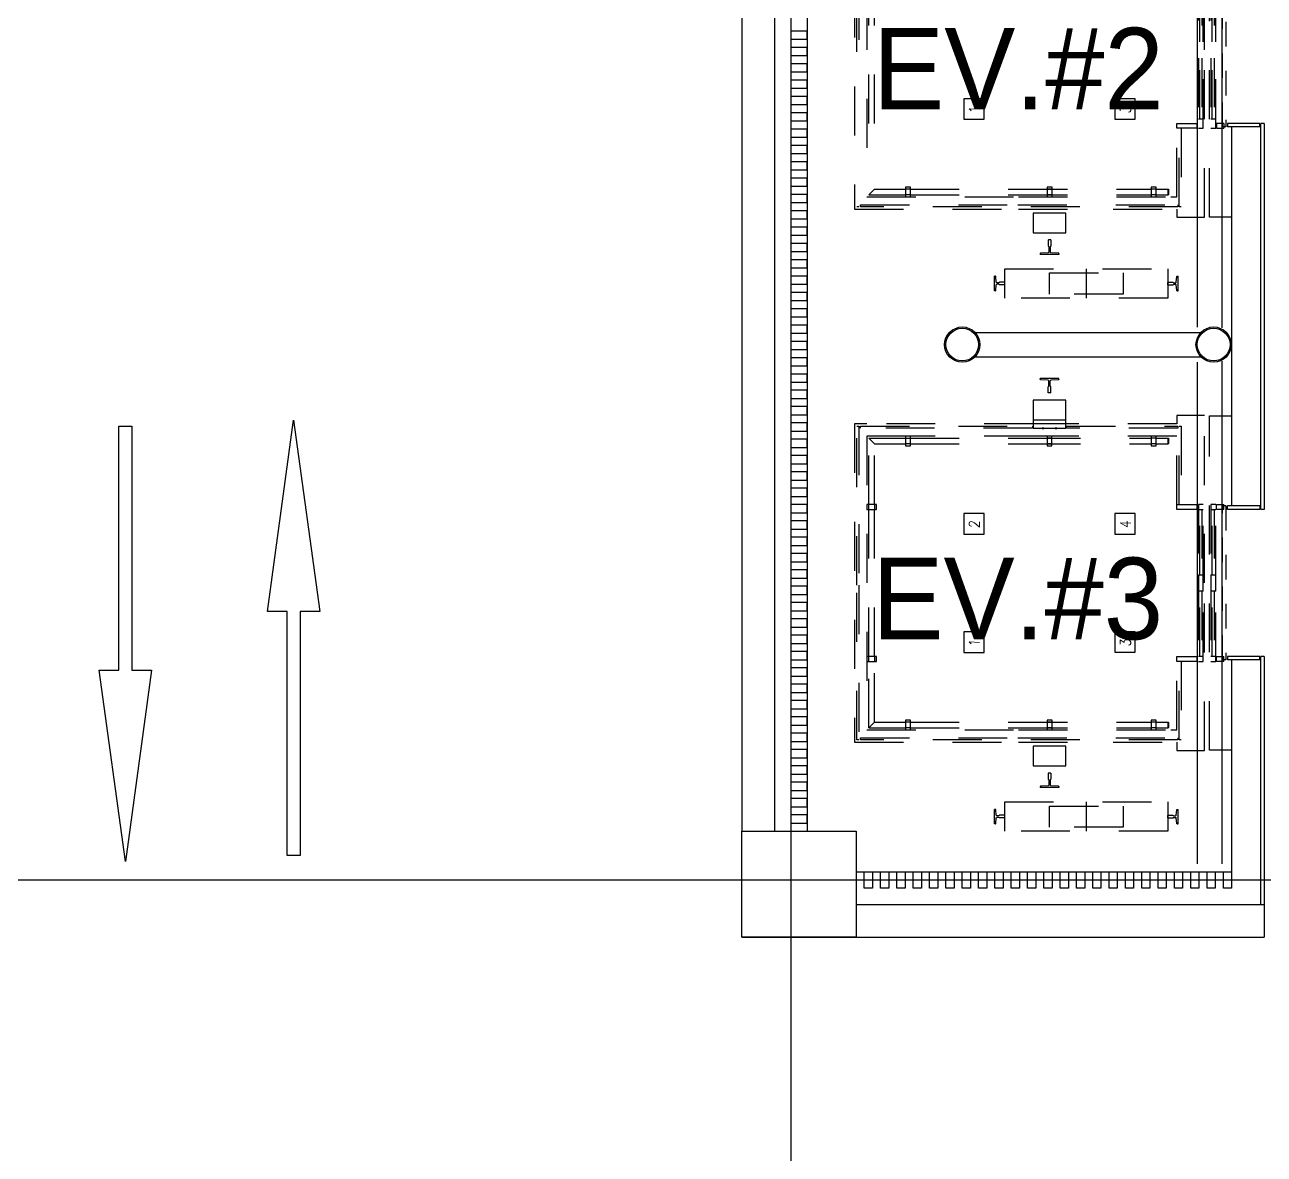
# Model space of a CAD drawing. Header units: metres. Extents: x 630750 to 860239, y 578133 to 726633.
# Drawn here: x 713511 to 721104, y 657632 to 664549 of the extents above; entities that cross this region are included whole.
import ezdxf
from ezdxf.enums import TextEntityAlignment as Align

# ---------------------------------------------------------------- set-up
doc = ezdxf.new("R2010")
doc.units = ezdxf.units.M
doc.header["$LTSCALE"] = 300
doc.linetypes.add('HID2', pattern=[1, 0.5, -0.5])
doc.linetypes.add('HIDDEN', pattern=[2, 1, -1])
for name, color, linetype in [('1', 3, 'Continuous'), ('A-CEN-1', 1, 'Continuous'), ('A-ELE-9', 9, 'Continuous'), ('A-FIN-5', 8, 'Continuous'), ('A-PARK', 4, 'Continuous'), ('A-TXT-S', 3, 'Continuous'), ('A-WALL-CONC', 2, 'Continuous'), ('A-WIN-GLASS', 4, 'Continuous'), ('ELE-STEEL', 5, 'Continuous'), ('ELEV', 252, 'HIDDEN'), ('STEEL', 3, 'Continuous')]:
    doc.layers.add(name, color=color, linetype=linetype)
doc.styles.add('LGIS', font='ROMANS.shx', dxfattribs={"width": 0.85, "oblique": 3, "bigfont": 'GSG1.shx'})
doc.styles.add('돋움', font='')
doc.styles.get('돋움').set_extended_font_data('Dotum')

# ---------------------------------------------------------------- blocks, each defined once
blk = doc.blocks.new('RAIL18')
at = {"color": 3, "linetype": 'Continuous'}
for p, q in [((-89, -57), (-89, 57)), ((-83.4, 57), (-89, 57)), ((-78.2, 8), (-80.9, 54.6)), ((-78.2, 8), (-74.9, 4.7)), ((-41.2, 4.7), (-74.9, 4.7)), ((-38, 8), (-41.2, 4.7)), ((-1, 8), (-38, 8)), ((0, 7), (-1, 8)), ((0, -7), (0, 7)), ((-83.4, -57), (-89, -57)), ((-80.9, -54.6), (-78.2, -8)), ((-78.2, -8), (-74.9, -4.7)), ((-41.2, -4.7), (-74.9, -4.7)), ((-38, -8), (-41.2, -4.7)), ((-1, -8), (-38, -8)), ((0, -7), (-1, -8))]:
    blk.add_line(p, q, dxfattribs=at)
for centre, start, end in [((-83.4, 54.5), 3.40934, 90), ((-83.4, -54.5), 270, 356.59066)]:
    blk.add_arc(centre, 2.5, start, end, dxfattribs=at)
blk = doc.blocks.new('RAIL18K')
at = {"color": 4}
blk.add_blockref('RAIL18', (0, 0), dxfattribs=at)
blk = doc.blocks.new('RAIL13')
at = {"color": 3, "linetype": 'Continuous'}
for p, q in [((-62, -44.5), (-62, 44.5)), ((-56.4, 44.5), (-62, 44.5)), ((-51.2, 8), (-53.9, 42.1)), ((-51.2, 8), (-47.9, 4.7)), ((-35.2, 4.7), (-47.9, 4.7)), ((-32, 8), (-35.2, 4.7)), ((-1, 8), (-32, 8)), ((0, 7), (-1, 8)), ((0, -7), (0, 7)), ((-56.4, -44.5), (-62, -44.5)), ((-53.9, -42.1), (-51.2, -8)), ((-51.2, -8), (-47.9, -4.7)), ((-35.2, -4.7), (-47.9, -4.7)), ((-32, -8), (-35.2, -4.7)), ((-1, -8), (-32, -8)), ((0, -7), (-1, -8))]:
    blk.add_line(p, q, dxfattribs=at)
for centre, start, end in [((-56.4, 42), 3.40934, 90), ((-56.4, -42), 270, 356.59066)]:
    blk.add_arc(centre, 2.5, start, end, dxfattribs=at)
blk = doc.blocks.new('RAIL13K')
at = {"color": 4}
blk.add_blockref('RAIL13', (0, 0), dxfattribs=at)
blk = doc.blocks.new('elev-지하')
at = {"layer": 'ELEV'}
for p, q in [((132777.4, -69214), (132777.4, -68189)), ((132807.4, -70238.7), (132807.4, -68189.3)), ((130632.4, -68239), (130632.4, -70189)), ((130646.5, -69226.5), (130646.5, -68253.1)), ((130658.5, -68253.1), (130658.5, -69226.5)), ((130707.4, -68314), (130707.4, -70114)), ((130720.4, -69664), (130720.4, -68764)), ((130754.4, -69664), (130754.4, -68764)), ((132739.4, -68734), (132739.4, -69164)), ((132748.4, -69164), (132748.4, -68764)), ((132760.4, -68764), (132760.4, -69164)), ((132769.4, -69164), (132769.4, -68734)), ((132815.4, -68734), (132815.4, -69164)), ((132824.4, -69164), (132824.4, -68764)), ((132836.4, -68764), (132836.4, -69164)), ((132845.4, -69164), (132845.4, -68734)), ((132777.4, -70239), (132777.4, -69214)), ((132739.4, -69264), (132739.4, -69694)), ((132748.4, -69639), (132748.4, -69264)), ((132760.4, -69264), (132760.4, -69639)), ((132769.4, -69694), (132769.4, -69264)), ((132815.4, -69264), (132815.4, -69694)), ((132824.4, -69639), (132824.4, -69264)), ((132836.4, -69264), (132836.4, -69639)), ((132845.4, -69694), (132845.4, -69264)), ((131427.3, -69514), (131302.3, -69514)), ((131302.3, -69514), (131302.3, -69639)), ((131427.3, -69639), (131427.3, -69514)), ((132352.6, -69513.7), (132227.6, -69513.7)), ((132227.6, -69513.7), (132227.6, -69638.7)), ((132352.6, -69638.7), (132352.6, -69513.7)), ((131302.3, -69639), (131427.3, -69639)), ((132227.6, -69638.7), (132352.6, -69638.7)), ((132607.4, -69664), (132729.4, -69664)), ((132607.4, -69694), (132607.4, -69664)), ((132607.4, -70114), (132607.4, -69694)), ((132729.4, -69694), (132607.4, -69694)), ((132729.4, -69694), (132607.4, -69694)), ((132729.4, -69694), (132607.4, -69694)), ((132634.4, -69694), (132622.4, -69694)), ((132622.4, -70174.9), (132622.4, -69694)), ((132634.4, -69694), (132634.4, -70174.9)), ((132729.4, -69664), (132729.4, -69694)), ((132769.4, -69639), (132739.4, -69639)), ((132739.4, -69694), (132769.4, -69694)), ((132845.4, -69639), (132815.4, -69639)), ((132815.4, -69694), (132845.4, -69694)), ((132850.4, -69664), (132850.4, -69694)), ((132894.4, -69664), (132850.4, -69664)), ((132850.4, -69694), (132894.4, -69694)), ((132894.4, -69664), (132894.4, -69694)), ((132894.4, -69664), (132894.4, -69694)), ((132894.4, -69664), (132894.4, -69694)), ((130720.4, -70101), (130754.4, -70067)), ((130754.4, -70067), (130944.4, -70067)), ((130944.4, -70054), (130944.4, -70067)), ((130974.4, -70054), (130944.4, -70054)), ((130974.4, -70054), (130944.4, -70054)), ((130974.4, -70067), (130944.4, -70067)), ((130944.4, -70067), (130944.4, -70067)), ((130944.4, -70067), (130944.4, -70101)), ((130974.4, -70067), (130974.4, -70054)), ((130974.4, -70101), (130974.4, -70067)), ((130974.4, -70067), (130974.4, -70067)), ((130974.4, -70067), (131637.4, -70067)), ((131637.4, -70067), (132450.4, -70067)), ((131812.4, -70054), (131812.4, -70067)), ((131842.4, -70054), (131812.4, -70054)), ((131842.4, -70054), (131812.4, -70054)), ((131842.4, -70067), (131812.4, -70067)), ((131812.4, -70067), (131812.4, -70067)), ((131812.4, -70067), (131812.4, -70101)), ((131842.4, -70067), (131842.4, -70054)), ((131842.4, -70101), (131842.4, -70067)), ((131842.4, -70067), (131842.4, -70067)), ((132450.4, -70054), (132450.4, -70067)), ((132480.4, -70054), (132450.4, -70054)), ((132480.4, -70054), (132450.4, -70054)), ((132480.4, -70067), (132450.4, -70067)), ((132450.4, -70067), (132450.4, -70067)), ((132450.4, -70067), (132450.4, -70101)), ((132480.4, -70067), (132480.4, -70054)), ((132480.4, -70101), (132480.4, -70067)), ((132480.4, -70067), (132480.4, -70067)), ((132480.4, -70067), (132554.4, -70067)), ((132554.4, -70101), (132554.4, -70067)), ((132554.4, -70067), (132557.4, -70070)), ((132557.4, -70098), (132557.4, -70070)), ((130632.4, -70114), (130632.4, -70189)), ((130668.5, -70162.9), (131633.4, -70162.9)), ((130668.5, -70174.9), (130668.5, -70162.9)), ((130707.4, -70114), (131637.4, -70114)), ((130720.4, -70101), (130944.4, -70101)), ((130974.4, -70101), (130944.4, -70101)), ((130944.4, -70101), (130944.4, -70114)), ((130944.4, -70114), (130974.4, -70114)), ((130974.4, -70114), (130974.4, -70101)), ((130974.4, -70101), (131637.4, -70101)), ((131633.4, -70162.9), (132612.4, -70162.9)), ((131637.4, -70101), (132450.4, -70101)), ((131637.4, -70114), (132607.4, -70114)), ((131812.4, -70101), (131812.4, -70101)), ((131842.4, -70101), (131812.4, -70101)), ((131812.4, -70101), (131812.4, -70114)), ((131812.4, -70114), (131842.4, -70114)), ((131842.4, -70114), (131842.4, -70101)), ((131842.4, -70101), (131842.4, -70101)), ((132450.4, -70101), (132450.4, -70101)), ((132480.4, -70101), (132450.4, -70101)), ((132450.4, -70101), (132450.4, -70114)), ((132450.4, -70114), (132480.4, -70114)), ((132480.4, -70114), (132480.4, -70101)), ((132480.4, -70101), (132480.4, -70101)), ((132480.4, -70101), (132554.4, -70101)), ((132557.4, -70098), (132554.4, -70101)), ((132569.4, -70114), (132607.4, -70114)), ((132612.4, -70162.9), (132612.4, -70174.9)), ((130632.4, -70189), (130707.4, -70189)), ((130632.4, -70189), (131637.4, -70189)), ((130658.5, -70174.9), (130646.5, -70174.9)), ((132612.4, -70174.9), (130668.5, -70174.9)), ((131637.4, -70189), (132217.4, -70189)), ((131927.4, -70214), (131727.4, -70214)), ((131727.4, -70214), (131727.4, -70334)), ((131927.4, -70334), (131927.4, -70214)), ((132217.4, -70189), (132607.4, -70189)), ((132607.4, -70189), (132607.4, -70239)), ((132607.4, -70239), (132777.4, -70239)), ((132634.4, -70174.9), (132622.4, -70174.9)), ((132942.4, -70238.7), (132807.4, -70238.7)), ((131727.4, -70334), (131927.4, -70334)), ((132052.4, -70555), (132052.4, -70735)), ((131727.4, -71359), (131727.4, -71479)), ((131927.4, -71359), (131727.4, -71359)), ((131927.4, -71479), (131927.4, -71359)), ((132607.4, -71454), (132607.4, -71504)), ((132777.4, -71454), (132607.4, -71454)), ((132777.4, -72479), (132777.4, -71454)), ((132807.4, -71454.3), (132942.4, -71454.3)), ((132807.4, -73503.7), (132807.4, -71454.3)), ((131727.4, -71504), (130632.4, -71504)), ((130707.4, -71504), (130632.4, -71504)), ((130632.4, -71504), (130632.4, -73454)), ((130646.5, -71518.1), (130658.5, -71518.1)), ((130646.5, -72491.5), (130646.5, -71518.1)), ((130658.5, -71518.1), (130658.5, -72491.5)), ((130668.5, -71530.1), (130668.5, -71518.1)), ((130668.5, -71518.1), (131723.4, -71518.1)), ((131723.4, -71530.1), (130668.5, -71530.1)), ((131723.4, -71518.1), (131723.4, -71530.1)), ((131727.4, -71479), (131927.4, -71479)), ((131727.4, -71479), (131727.4, -71504)), ((131727.4, -71504), (131727.4, -71530.1)), ((131927.4, -71504), (131727.4, -71504)), ((131727.4, -71504), (131727.4, -71504)), ((131727.4, -71530.1), (131782.4, -71530.1)), ((131782.4, -71530.1), (131792.4, -71530.1)), ((131792.4, -71530.1), (131782.4, -71530.1)), ((131782.4, -71530.1), (131782.4, -71532.1)), ((131782.4, -71532.1), (131792.4, -71532.1)), ((131792.4, -71530.1), (131862.4, -71530.1)), ((131792.4, -71532.1), (131792.4, -71530.1)), ((131862.4, -71530.1), (131872.4, -71530.1)), ((131872.4, -71530.1), (131862.4, -71530.1)), ((131862.4, -71530.1), (131862.4, -71532.1)), ((131862.4, -71532.1), (131872.4, -71532.1)), ((131872.4, -71532.1), (131872.4, -71530.1)), ((131872.4, -71530.1), (131927.4, -71530.1)), ((131927.4, -71504), (131927.4, -71479)), ((131927.4, -71530.1), (131927.4, -71504)), ((131927.4, -71504), (131927.4, -71504)), ((132607.4, -71504), (131927.4, -71504)), ((131931.4, -71530.1), (131931.4, -71518.1)), ((131931.4, -71518.1), (132612.4, -71518.1)), ((132612.4, -71530.1), (131931.4, -71530.1)), ((132612.4, -71518.1), (132612.4, -71530.1)), ((132622.4, -71518.1), (132634.4, -71518.1)), ((132622.4, -71999), (132622.4, -71518.1)), ((132634.4, -71518.1), (132634.4, -71999)), ((130944.4, -71579), (130707.4, -71579)), ((130707.4, -71579), (130707.4, -73379)), ((130720.4, -71592), (130944.4, -71592)), ((130720.4, -71592), (130754.4, -71626)), ((130720.4, -71999), (130720.4, -71592)), ((130944.4, -71579), (130944.4, -71592)), ((130974.4, -71579), (130944.4, -71579)), ((130974.4, -71579), (130944.4, -71579)), ((130944.4, -71592), (130974.4, -71592)), ((130944.4, -71592), (130944.4, -71626)), ((131727.4, -71579), (130974.4, -71579)), ((130974.4, -71592), (130974.4, -71579)), ((130974.4, -71626), (130974.4, -71592)), ((130974.4, -71592), (131717.4, -71592)), ((131717.4, -71592), (132450.4, -71592)), ((132607.4, -71579), (131727.4, -71579)), ((131811.8, -71579), (131811.8, -71592)), ((131841.8, -71579), (131811.8, -71579)), ((131841.8, -71579), (131811.8, -71579)), ((131841.8, -71592), (131811.8, -71592)), ((131811.8, -71592), (131811.8, -71626)), ((131841.8, -71592), (131841.8, -71579)), ((131841.8, -71626), (131841.8, -71592)), ((132450.4, -71579), (132450.4, -71592)), ((132480.4, -71579), (132450.4, -71579)), ((132480.4, -71579), (132450.4, -71579)), ((132480.4, -71592), (132450.4, -71592)), ((132450.4, -71592), (132450.4, -71626)), ((132480.4, -71592), (132480.4, -71579)), ((132480.4, -71626), (132480.4, -71592)), ((132480.4, -71592), (132554.4, -71592)), ((132554.4, -71626), (132554.4, -71592)), ((132554.4, -71592), (132557.4, -71595)), ((132557.4, -71623), (132557.4, -71595)), ((132607.4, -71579), (132569.4, -71579)), ((132607.4, -71999), (132607.4, -71579)), ((130754.4, -71626), (130944.4, -71626)), ((130754.4, -71999), (130754.4, -71626)), ((130974.4, -71626), (130944.4, -71626)), ((130944.4, -71626), (130944.4, -71639)), ((130944.4, -71639), (130974.4, -71639)), ((130974.4, -71639), (130974.4, -71626)), ((130974.4, -71626), (131717.4, -71626)), ((131717.4, -71626), (132450.4, -71626)), ((131841.8, -71626), (131811.8, -71626)), ((131811.8, -71626), (131811.8, -71639)), ((131811.8, -71639), (131841.8, -71639)), ((131841.8, -71639), (131841.8, -71626)), ((132480.4, -71626), (132450.4, -71626)), ((132450.4, -71626), (132450.4, -71639)), ((132450.4, -71639), (132480.4, -71639)), ((132480.4, -71639), (132480.4, -71626)), ((132480.4, -71626), (132554.4, -71626)), ((132557.4, -71623), (132554.4, -71626)), ((130707.4, -71999), (130707.4, -72029)), ((130720.4, -71999), (130707.4, -71999)), ((130707.4, -72029), (130720.4, -72029)), ((130754.4, -71999), (130720.4, -71999)), ((130720.4, -72029), (130720.4, -71999)), ((130720.4, -71999), (130720.4, -71999)), ((130720.4, -72029), (130720.4, -72029)), ((130720.4, -72029), (130754.4, -72029)), ((130720.4, -72929), (130720.4, -72029)), ((130754.4, -71999), (130754.4, -72029)), ((130767.4, -71999), (130754.4, -71999)), ((130754.4, -72029), (130767.4, -72029)), ((130754.4, -72929), (130754.4, -72029)), ((130767.4, -72029), (130767.4, -71999)), ((130767.4, -72029), (130767.4, -71999)), ((131427.3, -72054.2), (131302.3, -72054.2)), ((131302.3, -72054.2), (131302.3, -72179.2)), ((131427.3, -72179.2), (131427.3, -72054.2)), ((132352.6, -72054.2), (132227.6, -72054.2)), ((132227.6, -72054.2), (132227.6, -72179.2)), ((132352.6, -72179.2), (132352.6, -72054.2)), ((132607.4, -71999), (132622.4, -71999)), ((132607.4, -72029), (132607.4, -71999)), ((132607.4, -71999), (132729.4, -71999)), ((132607.4, -72029), (132607.4, -71999)), ((132729.4, -72029), (132607.4, -72029)), ((132622.4, -71999), (132634.4, -71999)), ((132634.4, -71999), (132729.4, -71999)), ((132729.4, -71999), (132729.4, -72029)), ((132739.4, -71999), (132739.4, -72429)), ((132769.4, -71999), (132739.4, -71999)), ((132739.4, -72029), (132769.4, -72029)), ((132748.4, -72429), (132748.4, -72029)), ((132760.4, -72029), (132760.4, -72429)), ((132769.4, -72429), (132769.4, -71999)), ((132815.4, -71999), (132815.4, -72429)), ((132845.4, -71999), (132815.4, -71999)), ((132815.4, -72029), (132845.4, -72029)), ((132824.4, -72429), (132824.4, -72029)), ((132836.4, -72029), (132836.4, -72429)), ((132845.4, -72429), (132845.4, -71999)), ((132850.4, -72029), (132850.4, -71999)), ((132850.4, -71999), (132894.4, -71999)), ((132894.4, -72029), (132850.4, -72029)), ((132894.4, -72029), (132894.4, -71999)), ((132894.4, -72029), (132894.4, -71999)), ((132894.4, -72029), (132894.4, -71999)), ((131302.3, -72179.2), (131427.3, -72179.2)), ((132227.6, -72179.2), (132352.6, -72179.2)), ((132739.4, -72429), (132739.4, -72479)), ((132739.4, -72429), (132769.4, -72429)), ((132769.4, -72479), (132769.4, -72429)), ((132815.4, -72429), (132815.4, -72479)), ((132815.4, -72429), (132845.4, -72429)), ((132845.4, -72479), (132845.4, -72429)), ((130646.5, -73439.9), (130646.5, -72491.5)), ((130658.5, -72491.5), (130658.5, -73439.9)), ((132739.4, -72479), (132739.4, -72529)), ((132769.4, -72529), (132769.4, -72479)), ((132777.4, -73504), (132777.4, -72479)), ((132815.4, -72479), (132815.4, -72529)), ((132845.4, -72529), (132845.4, -72479)), ((132739.4, -72529), (132739.4, -72959)), ((132769.4, -72529), (132739.4, -72529)), ((132748.4, -72929), (132748.4, -72529)), ((132760.4, -72529), (132760.4, -72929)), ((132769.4, -72959), (132769.4, -72529)), ((132815.4, -72529), (132815.4, -72959)), ((132845.4, -72529), (132815.4, -72529)), ((132824.4, -72929), (132824.4, -72529)), ((132836.4, -72529), (132836.4, -72929)), ((132845.4, -72959), (132845.4, -72529)), ((131427.3, -72779), (131302.3, -72779)), ((131302.3, -72779), (131302.3, -72904)), ((131427.3, -72904), (131427.3, -72779)), ((132352.6, -72778.7), (132227.6, -72778.7)), ((132227.6, -72778.7), (132227.6, -72903.7)), ((132352.6, -72903.7), (132352.6, -72778.7)), ((130707.4, -72929), (130707.4, -72959)), ((130720.4, -72929), (130707.4, -72929)), ((130707.4, -72959), (130720.4, -72959)), ((130754.4, -72929), (130720.4, -72929)), ((130720.4, -72959), (130720.4, -72929)), ((130720.4, -72929), (130720.4, -72929)), ((130720.4, -72959), (130720.4, -72959)), ((130720.4, -73366), (130720.4, -72959)), ((130720.4, -72959), (130754.4, -72959)), ((130754.4, -72929), (130754.4, -72959)), ((130767.4, -72929), (130754.4, -72929)), ((130754.4, -73332), (130754.4, -72959)), ((130754.4, -72959), (130767.4, -72959)), ((130767.4, -72959), (130767.4, -72929)), ((130767.4, -72959), (130767.4, -72929)), ((131302.3, -72904), (131427.3, -72904)), ((132227.6, -72903.7), (132352.6, -72903.7)), ((132607.4, -72929), (132729.4, -72929)), ((132607.4, -72959), (132607.4, -72929)), ((132607.4, -73379), (132607.4, -72959)), ((132729.4, -72959), (132607.4, -72959)), ((132729.4, -72959), (132607.4, -72959)), ((132729.4, -72959), (132607.4, -72959)), ((132634.4, -72959), (132622.4, -72959)), ((132622.4, -73439.9), (132622.4, -72959)), ((132634.4, -72959), (132634.4, -73439.9)), ((132729.4, -72929), (132729.4, -72959)), ((132769.4, -72929), (132739.4, -72929)), ((132739.4, -72959), (132769.4, -72959)), ((132845.4, -72929), (132815.4, -72929)), ((132815.4, -72959), (132845.4, -72959)), ((132850.4, -72943), (132850.4, -72929)), ((132850.4, -72959), (132850.4, -72929)), ((132850.4, -72929), (132894.4, -72929)), ((132894.4, -72959), (132850.4, -72959)), ((132894.4, -72959), (132894.4, -72929)), ((132894.4, -72959), (132894.4, -72929)), ((132894.4, -72959), (132894.4, -72929)), ((130720.4, -73366), (130754.4, -73332)), ((130754.4, -73332), (130944.4, -73332)), ((130944.4, -73319), (130944.4, -73332)), ((130974.4, -73319), (130944.4, -73319)), ((130974.4, -73319), (130944.4, -73319)), ((130974.4, -73332), (130944.4, -73332)), ((130944.4, -73332), (130944.4, -73332)), ((130944.4, -73332), (130944.4, -73366)), ((130974.4, -73332), (130974.4, -73319)), ((130974.4, -73366), (130974.4, -73332)), ((130974.4, -73332), (130974.4, -73332)), ((130974.4, -73332), (131637.4, -73332)), ((131637.4, -73332), (132450.4, -73332)), ((131812.4, -73319), (131812.4, -73332)), ((131842.4, -73319), (131812.4, -73319)), ((131842.4, -73319), (131812.4, -73319)), ((131842.4, -73332), (131812.4, -73332)), ((131812.4, -73332), (131812.4, -73332)), ((131812.4, -73332), (131812.4, -73366)), ((131842.4, -73332), (131842.4, -73319)), ((131842.4, -73366), (131842.4, -73332)), ((131842.4, -73332), (131842.4, -73332)), ((132450.4, -73319), (132450.4, -73332)), ((132480.4, -73319), (132450.4, -73319)), ((132480.4, -73319), (132450.4, -73319)), ((132480.4, -73332), (132450.4, -73332)), ((132450.4, -73332), (132450.4, -73332)), ((132450.4, -73332), (132450.4, -73366)), ((132480.4, -73332), (132480.4, -73319)), ((132480.4, -73366), (132480.4, -73332)), ((132480.4, -73332), (132480.4, -73332)), ((132480.4, -73332), (132554.4, -73332)), ((132554.4, -73366), (132554.4, -73332)), ((132554.4, -73332), (132557.4, -73335)), ((132557.4, -73363), (132557.4, -73335)), ((130632.4, -73379), (130632.4, -73454)), ((130668.5, -73427.9), (131633.4, -73427.9)), ((130668.5, -73439.9), (130668.5, -73427.9)), ((130707.4, -73379), (131637.4, -73379)), ((130720.4, -73366), (130944.4, -73366)), ((130974.4, -73366), (130944.4, -73366)), ((130944.4, -73366), (130944.4, -73379)), ((130944.4, -73379), (130974.4, -73379)), ((130974.4, -73379), (130974.4, -73366)), ((130974.4, -73366), (131637.4, -73366)), ((131633.4, -73427.9), (132612.4, -73427.9)), ((131637.4, -73366), (132450.4, -73366)), ((131637.4, -73379), (132607.4, -73379)), ((131812.4, -73366), (131812.4, -73366)), ((131842.4, -73366), (131812.4, -73366)), ((131812.4, -73366), (131812.4, -73379)), ((131812.4, -73379), (131842.4, -73379)), ((131842.4, -73379), (131842.4, -73366)), ((131842.4, -73366), (131842.4, -73366)), ((132450.4, -73366), (132450.4, -73366)), ((132480.4, -73366), (132450.4, -73366)), ((132450.4, -73366), (132450.4, -73379)), ((132450.4, -73379), (132480.4, -73379)), ((132480.4, -73379), (132480.4, -73366)), ((132480.4, -73366), (132480.4, -73366)), ((132480.4, -73366), (132554.4, -73366)), ((132557.4, -73363), (132554.4, -73366)), ((132569.4, -73379), (132607.4, -73379)), ((132612.4, -73427.9), (132612.4, -73439.9)), ((130632.4, -73454), (130707.4, -73454)), ((130632.4, -73454), (131637.4, -73454)), ((130658.5, -73439.9), (130646.5, -73439.9)), ((132612.4, -73439.9), (130668.5, -73439.9)), ((131637.4, -73454), (132217.4, -73454)), ((131927.4, -73479), (131727.4, -73479)), ((131727.4, -73479), (131727.4, -73599)), ((131927.4, -73599), (131927.4, -73479)), ((132217.4, -73454), (132607.4, -73454)), ((132607.4, -73454), (132607.4, -73504)), ((132607.4, -73504), (132777.4, -73504)), ((132634.4, -73439.9), (132622.4, -73439.9)), ((132942.4, -73503.7), (132807.4, -73503.7)), ((131727.4, -73599), (131927.4, -73599)), ((132052.4, -73820), (132052.4, -74000))]:
    blk.add_line(p, q, dxfattribs=at)
for points in [[(131552.4, -70735), (131552.4, -70555), (132552.4, -70555), (132552.4, -70735)], [(131827.4, -70710), (131827.4, -70580), (132277.4, -70580), (132277.4, -70710)], [(131552.4, -74000), (131552.4, -73820), (132552.4, -73820), (132552.4, -74000)], [(131827.4, -73975), (131827.4, -73845), (132277.4, -73845), (132277.4, -73975)]]:
    blk.add_lwpolyline(points, close=True, dxfattribs=at)
at = {"layer": 'ELEV', "rotation": 90}
for p in [(131827.4, -70378), (131827.4, -73643)]:
    blk.add_blockref('RAIL18K', p, dxfattribs=at)
at = {"layer": 'ELEV'}
for p in [(131552.4, -70645), (131552.4, -73910)]:
    blk.add_blockref('RAIL13K', p, dxfattribs=at)
at = {"layer": 'ELEV', "xscale": -1}
for p in [(132552.4, -70645), (132552.4, -73910)]:
    blk.add_blockref('RAIL13K', p, dxfattribs=at)
at = {"layer": 'ELEV', "xscale": -1, "rotation": 90}
blk.add_blockref('RAIL18K', (131827.4, -71315), dxfattribs=at)
at = {"layer": 'ELEV', "style": 'LGIS', "oblique": 3, "width": 0.85}
for s, p in [('1', (131399, -69603.8)), ('3', (132324.4, -69603.4)), ('2', (131399, -72143.9)), ('4', (132324.4, -72143.9)), ('1', (131399, -72868.8)), ('3', (132324.4, -72868.4))]:
    blk.add_text(s, height=65, rotation=90, dxfattribs=at).set_placement(p)

msp = doc.modelspace()

# ---------------------------------------------------------------- linework, layer by layer
msp.add_line((718304.5, 658960.2), (718304.5, 658960.2))
at = {"layer": 'A-CEN-1', "linetype": 'Continuous'}
for p, q in [((718204.4, 708258.8), (718204.4, 640745.8)), ((796986.4, 659310.2), (657202.6, 659310.2))]:
    msp.add_line(p, q, dxfattribs=at)
at = {"layer": 'A-ELE-9'}
for p, q in [((718304.4, 668810.2), (718304.5, 659610.2)), ((720904.4, 663923.7), (720904.4, 661601.8, 0)), ((720904.4, 660658.7, 0), (720904.4, 659360.2)), ((718604.4, 659360.2), (720904.4, 659360.2))]:
    msp.add_line(p, q, dxfattribs=at)
at = {"layer": 'A-FIN-5'}
for points in [[(718204.6, 664460.2), (718304.6, 664460.2), (718304.6, 664510.2), (718204.6, 664510.2)], [(718204.6, 664460.2), (718304.6, 664460.2), (718304.6, 664510.2), (718204.6, 664510.2)], [(718204.6, 664360.2), (718304.6, 664360.2), (718304.6, 664410.2), (718204.6, 664410.2)], [(718204.6, 664360.2), (718304.6, 664360.2), (718304.6, 664410.2), (718204.6, 664410.2)], [(718204.6, 664260.2), (718304.6, 664260.2), (718304.6, 664310.2), (718204.6, 664310.2)], [(718204.6, 664260.2), (718304.6, 664260.2), (718304.6, 664310.2), (718204.6, 664310.2)], [(718204.6, 664160.2), (718304.6, 664160.2), (718304.6, 664210.2), (718204.6, 664210.2)], [(718204.6, 664160.2), (718304.6, 664160.2), (718304.6, 664210.2), (718204.6, 664210.2)], [(718204.6, 664060.2), (718304.6, 664060.2), (718304.6, 664110.2), (718204.6, 664110.2)], [(718204.6, 664060.2), (718304.6, 664060.2), (718304.6, 664110.2), (718204.6, 664110.2)], [(718204.6, 663960.2), (718304.6, 663960.2), (718304.6, 664010.2), (718204.6, 664010.2)], [(718204.6, 663960.2), (718304.6, 663960.2), (718304.6, 664010.2), (718204.6, 664010.2)], [(718204.6, 663860.2), (718304.6, 663860.2), (718304.6, 663910.2), (718204.6, 663910.2)], [(718204.6, 663860.2), (718304.6, 663860.2), (718304.6, 663910.2), (718204.6, 663910.2)], [(718204.6, 663760.2), (718304.6, 663760.2), (718304.6, 663810.2), (718204.6, 663810.2)], [(718204.6, 663760.2), (718304.6, 663760.2), (718304.6, 663810.2), (718204.6, 663810.2)], [(718204.6, 663660.2), (718304.6, 663660.2), (718304.6, 663710.2), (718204.6, 663710.2)], [(718204.6, 663660.2), (718304.6, 663660.2), (718304.6, 663710.2), (718204.6, 663710.2)], [(718204.6, 663560.2), (718304.6, 663560.2), (718304.6, 663610.2), (718204.6, 663610.2)], [(718204.6, 663560.2), (718304.6, 663560.2), (718304.6, 663610.2), (718204.6, 663610.2)], [(718204.6, 663460.2), (718304.6, 663460.2), (718304.6, 663510.2), (718204.6, 663510.2)], [(718204.6, 663460.2), (718304.6, 663460.2), (718304.6, 663510.2), (718204.6, 663510.2)], [(718204.6, 663360.2), (718304.6, 663360.2), (718304.6, 663410.2), (718204.6, 663410.2)], [(718204.6, 663360.2), (718304.6, 663360.2), (718304.6, 663410.2), (718204.6, 663410.2)], [(718204.6, 663260.2), (718304.6, 663260.2), (718304.6, 663310.2), (718204.6, 663310.2)], [(718204.6, 663260.2), (718304.6, 663260.2), (718304.6, 663310.2), (718204.6, 663310.2)], [(718204.6, 663160.2), (718304.6, 663160.2), (718304.6, 663210.2), (718204.6, 663210.2)], [(718204.6, 663160.2), (718304.6, 663160.2), (718304.6, 663210.2), (718204.6, 663210.2)], [(718204.6, 663060.2), (718304.6, 663060.2), (718304.6, 663110.2), (718204.6, 663110.2)], [(718204.6, 663060.2), (718304.6, 663060.2), (718304.6, 663110.2), (718204.6, 663110.2)], [(718204.6, 662960.2), (718304.6, 662960.2), (718304.6, 663010.2), (718204.6, 663010.2)], [(718204.6, 662960.2), (718304.6, 662960.2), (718304.6, 663010.2), (718204.6, 663010.2)], [(718204.6, 662860.2), (718304.6, 662860.2), (718304.6, 662910.2), (718204.6, 662910.2)], [(718204.6, 662860.2), (718304.6, 662860.2), (718304.6, 662910.2), (718204.6, 662910.2)], [(718204.6, 662760.2), (718304.6, 662760.2), (718304.6, 662810.2), (718204.6, 662810.2)], [(718204.6, 662760.2), (718304.6, 662760.2), (718304.6, 662810.2), (718204.6, 662810.2)], [(718204.6, 662660.2), (718304.6, 662660.2), (718304.6, 662710.2), (718204.6, 662710.2)], [(718204.6, 662660.2), (718304.6, 662660.2), (718304.6, 662710.2), (718204.6, 662710.2)], [(718204.6, 662560.2), (718304.6, 662560.2), (718304.6, 662610.2), (718204.6, 662610.2)], [(718204.6, 662560.2), (718304.6, 662560.2), (718304.6, 662610.2), (718204.6, 662610.2)], [(718204.6, 662460.2), (718304.6, 662460.2), (718304.6, 662510.2), (718204.6, 662510.2)], [(718204.6, 662460.2), (718304.6, 662460.2), (718304.6, 662510.2), (718204.6, 662510.2)], [(718204.6, 662360.2), (718304.6, 662360.2), (718304.6, 662410.2), (718204.6, 662410.2)], [(718204.6, 662360.2), (718304.6, 662360.2), (718304.6, 662410.2), (718204.6, 662410.2)], [(718204.6, 662260.2), (718304.6, 662260.2), (718304.6, 662310.2), (718204.6, 662310.2)], [(718204.6, 662260.2), (718304.6, 662260.2), (718304.6, 662310.2), (718204.6, 662310.2)], [(718204.6, 662160.2), (718304.6, 662160.2), (718304.6, 662210.2), (718204.6, 662210.2)], [(718204.6, 662160.2), (718304.6, 662160.2), (718304.6, 662210.2), (718204.6, 662210.2)], [(718204.6, 662060.2), (718304.6, 662060.2), (718304.6, 662110.2), (718204.6, 662110.2)], [(718204.6, 662060.2), (718304.6, 662060.2), (718304.6, 662110.2), (718204.6, 662110.2)], [(718204.6, 661960.2), (718304.6, 661960.2), (718304.6, 662010.2), (718204.6, 662010.2)], [(718204.6, 661960.2), (718304.6, 661960.2), (718304.6, 662010.2), (718204.6, 662010.2)], [(718204.6, 661860.2), (718304.6, 661860.2), (718304.6, 661910.2), (718204.6, 661910.2)], [(718204.6, 661860.2), (718304.6, 661860.2), (718304.6, 661910.2), (718204.6, 661910.2)], [(718204.6, 661760.2), (718304.6, 661760.2), (718304.6, 661810.2), (718204.6, 661810.2)], [(718204.6, 661760.2), (718304.6, 661760.2), (718304.6, 661810.2), (718204.6, 661810.2)], [(718204.6, 661660.2), (718304.6, 661660.2), (718304.6, 661710.2), (718204.6, 661710.2)], [(718204.6, 661660.2), (718304.6, 661660.2), (718304.6, 661710.2), (718204.6, 661710.2)], [(718204.6, 661560.2), (718304.6, 661560.2), (718304.6, 661610.2), (718204.6, 661610.2)], [(718204.6, 661560.2), (718304.6, 661560.2), (718304.6, 661610.2), (718204.6, 661610.2)], [(718204.6, 661460.2), (718304.6, 661460.2), (718304.6, 661510.2), (718204.6, 661510.2)], [(718204.6, 661460.2), (718304.6, 661460.2), (718304.6, 661510.2), (718204.6, 661510.2)], [(718204.6, 661360.2), (718304.6, 661360.2), (718304.6, 661410.2), (718204.6, 661410.2)], [(718204.6, 661360.2), (718304.6, 661360.2), (718304.6, 661410.2), (718204.6, 661410.2)], [(718204.6, 661260.2), (718304.6, 661260.2), (718304.6, 661310.2), (718204.6, 661310.2)], [(718204.6, 661260.2), (718304.6, 661260.2), (718304.6, 661310.2), (718204.6, 661310.2)], [(718204.6, 661160.2), (718304.6, 661160.2), (718304.6, 661210.2), (718204.6, 661210.2)], [(718204.6, 661160.2), (718304.6, 661160.2), (718304.6, 661210.2), (718204.6, 661210.2)], [(718204.6, 661060.2), (718304.6, 661060.2), (718304.6, 661110.2), (718204.6, 661110.2)], [(718204.6, 661060.2), (718304.6, 661060.2), (718304.6, 661110.2), (718204.6, 661110.2)], [(718204.6, 660960.2), (718304.6, 660960.2), (718304.6, 661010.2), (718204.6, 661010.2)], [(718204.6, 660960.2), (718304.6, 660960.2), (718304.6, 661010.2), (718204.6, 661010.2)], [(718204.6, 660860.2), (718304.6, 660860.2), (718304.6, 660910.2), (718204.6, 660910.2)], [(718204.6, 660860.2), (718304.6, 660860.2), (718304.6, 660910.2), (718204.6, 660910.2)], [(718204.6, 660760.2), (718304.6, 660760.2), (718304.6, 660810.2), (718204.6, 660810.2)], [(718204.6, 660760.2), (718304.6, 660760.2), (718304.6, 660810.2), (718204.6, 660810.2)], [(718204.6, 660660.2), (718304.6, 660660.2), (718304.6, 660710.2), (718204.6, 660710.2)], [(718204.6, 660660.2), (718304.6, 660660.2), (718304.6, 660710.2), (718204.6, 660710.2)], [(718204.6, 660560.2), (718304.6, 660560.2), (718304.6, 660610.2), (718204.6, 660610.2)], [(718204.6, 660560.2), (718304.6, 660560.2), (718304.6, 660610.2), (718204.6, 660610.2)], [(718204.6, 660460.2), (718304.6, 660460.2), (718304.6, 660510.2), (718204.6, 660510.2)], [(718204.6, 660460.2), (718304.6, 660460.2), (718304.6, 660510.2), (718204.6, 660510.2)], [(718204.6, 660360.2), (718304.6, 660360.2), (718304.6, 660410.2), (718204.6, 660410.2)], [(718204.6, 660360.2), (718304.6, 660360.2), (718304.6, 660410.2), (718204.6, 660410.2)], [(718204.6, 660260.2), (718304.6, 660260.2), (718304.6, 660310.2), (718204.6, 660310.2)], [(718204.6, 660260.2), (718304.6, 660260.2), (718304.6, 660310.2), (718204.6, 660310.2)], [(718204.6, 660160.2), (718304.6, 660160.2), (718304.6, 660210.2), (718204.6, 660210.2)], [(718204.6, 660160.2), (718304.6, 660160.2), (718304.6, 660210.2), (718204.6, 660210.2)], [(718204.6, 660060.2), (718304.6, 660060.2), (718304.6, 660110.2), (718204.6, 660110.2)], [(718204.6, 660060.2), (718304.6, 660060.2), (718304.6, 660110.2), (718204.6, 660110.2)], [(718204.6, 659960.2), (718304.6, 659960.2), (718304.6, 660010.2), (718204.6, 660010.2)], [(718204.6, 659960.2), (718304.6, 659960.2), (718304.6, 660010.2), (718204.6, 660010.2)], [(718204.6, 659860.2), (718304.6, 659860.2), (718304.6, 659910.2), (718204.6, 659910.2)], [(718204.6, 659860.2), (718304.6, 659860.2), (718304.6, 659910.2), (718204.6, 659910.2)], [(718204.6, 659760.2), (718304.6, 659760.2), (718304.6, 659810.2), (718204.6, 659810.2)], [(718204.6, 659760.2), (718304.6, 659760.2), (718304.6, 659810.2), (718204.6, 659810.2)], [(718204.6, 659660.2), (718304.6, 659660.2), (718304.6, 659710.2), (718204.6, 659710.2)], [(718204.6, 659660.2), (718304.6, 659660.2), (718304.6, 659710.2), (718204.6, 659710.2)], [(718654.4, 659260.2), (718654.4, 659360.2), (718704.4, 659360.2), (718704.4, 659260.2)], [(718654.4, 659260.2), (718654.4, 659360.2), (718704.4, 659360.2), (718704.4, 659260.2)], [(718754.4, 659260.2), (718754.4, 659360.2), (718804.4, 659360.2), (718804.4, 659260.2)], [(718754.4, 659260.2), (718754.4, 659360.2), (718804.4, 659360.2), (718804.4, 659260.2)], [(718854.4, 659260.2), (718854.4, 659360.2), (718904.4, 659360.2), (718904.4, 659260.2)], [(718854.4, 659260.2), (718854.4, 659360.2), (718904.4, 659360.2), (718904.4, 659260.2)], [(718954.4, 659260.2), (718954.4, 659360.2), (719004.4, 659360.2), (719004.4, 659260.2)], [(718954.4, 659260.2), (718954.4, 659360.2), (719004.4, 659360.2), (719004.4, 659260.2)], [(719054.4, 659260.2), (719054.4, 659360.2), (719104.4, 659360.2), (719104.4, 659260.2)], [(719054.4, 659260.2), (719054.4, 659360.2), (719104.4, 659360.2), (719104.4, 659260.2)], [(719154.4, 659260.2), (719154.4, 659360.2), (719204.4, 659360.2), (719204.4, 659260.2)], [(719154.4, 659260.2), (719154.4, 659360.2), (719204.4, 659360.2), (719204.4, 659260.2)], [(719254.4, 659260.2), (719254.4, 659360.2), (719304.4, 659360.2), (719304.4, 659260.2)], [(719254.4, 659260.2), (719254.4, 659360.2), (719304.4, 659360.2), (719304.4, 659260.2)], [(719354.4, 659260.2), (719354.4, 659360.2), (719404.4, 659360.2), (719404.4, 659260.2)], [(719354.4, 659260.2), (719354.4, 659360.2), (719404.4, 659360.2), (719404.4, 659260.2)], [(719454.4, 659260.2), (719454.4, 659360.2), (719504.4, 659360.2), (719504.4, 659260.2)], [(719454.4, 659260.2), (719454.4, 659360.2), (719504.4, 659360.2), (719504.4, 659260.2)], [(719554.4, 659260.2), (719554.4, 659360.2), (719604.4, 659360.2), (719604.4, 659260.2)], [(719554.4, 659260.2), (719554.4, 659360.2), (719604.4, 659360.2), (719604.4, 659260.2)], [(719654.4, 659260.2), (719654.4, 659360.2), (719704.4, 659360.2), (719704.4, 659260.2)], [(719654.4, 659260.2), (719654.4, 659360.2), (719704.4, 659360.2), (719704.4, 659260.2)], [(719754.4, 659260.2), (719754.4, 659360.2), (719804.4, 659360.2), (719804.4, 659260.2)], [(719754.4, 659260.2), (719754.4, 659360.2), (719804.4, 659360.2), (719804.4, 659260.2)], [(719854.4, 659260.2), (719854.4, 659360.2), (719904.4, 659360.2), (719904.4, 659260.2)], [(719854.4, 659260.2), (719854.4, 659360.2), (719904.4, 659360.2), (719904.4, 659260.2)], [(719954.4, 659260.2), (719954.4, 659360.2), (720004.4, 659360.2), (720004.4, 659260.2)], [(719954.4, 659260.2), (719954.4, 659360.2), (720004.4, 659360.2), (720004.4, 659260.2)], [(720054.4, 659260.2), (720054.4, 659360.2), (720104.4, 659360.2), (720104.4, 659260.2)], [(720054.4, 659260.2), (720054.4, 659360.2), (720104.4, 659360.2), (720104.4, 659260.2)], [(720154.4, 659260.2), (720154.4, 659360.2), (720204.4, 659360.2), (720204.4, 659260.2)], [(720154.4, 659260.2), (720154.4, 659360.2), (720204.4, 659360.2), (720204.4, 659260.2)], [(720254.4, 659260.2), (720254.4, 659360.2), (720304.4, 659360.2), (720304.4, 659260.2)], [(720254.4, 659260.2), (720254.4, 659360.2), (720304.4, 659360.2), (720304.4, 659260.2)], [(720354.4, 659260.2), (720354.4, 659360.2), (720404.4, 659360.2), (720404.4, 659260.2)], [(720354.4, 659260.2), (720354.4, 659360.2), (720404.4, 659360.2), (720404.4, 659260.2)], [(720454.4, 659260.2), (720454.4, 659360.2), (720504.4, 659360.2), (720504.4, 659260.2)], [(720454.4, 659260.2), (720454.4, 659360.2), (720504.4, 659360.2), (720504.4, 659260.2)], [(720554.4, 659260.2), (720554.4, 659360.2), (720604.4, 659360.2), (720604.4, 659260.2)], [(720554.4, 659260.2), (720554.4, 659360.2), (720604.4, 659360.2), (720604.4, 659260.2)], [(720654.4, 659260.2), (720654.4, 659360.2), (720704.4, 659360.2), (720704.4, 659260.2)], [(720654.4, 659260.2), (720654.4, 659360.2), (720704.4, 659360.2), (720704.4, 659260.2)], [(720754.4, 659260.2), (720754.4, 659360.2), (720804.4, 659360.2), (720804.4, 659260.2)], [(720754.4, 659260.2), (720754.4, 659360.2), (720804.4, 659360.2), (720804.4, 659260.2)], [(720854.4, 659260.2), (720854.4, 659360.2), (720904.4, 659360.2), (720904.4, 659260.2)], [(720854.4, 659260.2), (720854.4, 659360.2), (720904.4, 659360.2), (720904.4, 659260.2)]]:
    msp.add_lwpolyline(points, close=True, dxfattribs=at)
at = {"layer": 'A-PARK', "color": 8}
for points in [[(715117.9, 659460.2), (715117.9, 660954.6), (714997.9, 660954.6), (715157.9, 662126.9), (715318, 660954.6), (715197.9, 660954.6), (715197.9, 659460.2)], [(714166.9, 662090.2), (714166.9, 660595.8), (714286.9, 660595.8), (714126.9, 659423.5), (713966.9, 660595.8), (714086.9, 660595.8), (714086.9, 662090.2)]]:
    msp.add_lwpolyline(points, close=True, dxfattribs=at)
at = {"layer": 'A-WALL-CONC'}
for p, q in [((717904.4, 668810.2), (717904.4, 659610.2)), ((718104.4, 668810.2), (718104.4, 659610.2)), ((718604.4, 659160.2), (721104.4, 659160.2)), ((721104.4, 659160.2), (721104.4, 658960.2)), ((717904.4, 658960.2), (721104.4, 658960.2))]:
    msp.add_line(p, q, dxfattribs=at)
msp.add_lwpolyline([(718604.4, 658960.2), (717904.4, 658960.2), (717904.4, 659610.2), (718604.4, 659610.2)], close=True, dxfattribs=at)
at = {"layer": 'A-WIN-GLASS', "linetype": 'HID2'}
for p, q in [((720848.4, 663923.7, 0), (720848.4, 664866.8, 0)), ((720869.9, 664866.8), (720869.9, 663923.7, 0)), ((720869.9, 663923.7), (720848.4, 663923.7)), ((720848.4, 660658.7, 0), (720848.4, 661601.8, 0)), ((720869.9, 661601.8, 0), (720848.4, 661601.8, 0)), ((720869.9, 661601.8, 0), (720869.9, 660658.7, 0)), ((720869.9, 660658.7, 0), (720848.4, 660658.7, 0))]:
    msp.add_line(p, q, dxfattribs=at)
at = {"layer": 'A-WIN-GLASS'}
for p, q in [((721076.9, 663945.2, 0), (720879.9, 663945.2, 0)), ((720879.9, 663945.2, 0), (720879.9, 663923.7, 0)), ((721076.9, 663923.7, 0), (720879.9, 663923.7, 0)), ((721076.9, 663933.7, 0), (721076.9, 663935.2, 0)), ((721077.9, 663932.7, 0), (721076.9, 663933.7, 0)), ((721076.9, 663923.7, 0), (721077.9, 663924.7, 0)), ((721077.9, 663924.7, 0), (721077.9, 663932.7, 0)), ((721082.9, 661581.2, 0), (721082.9, 663944.2, 0)), ((721094.4, 663944.2, 0), (721092.9, 663944.2, 0)), ((721095.4, 663945.2, 0), (721094.4, 663944.2, 0)), ((721103.4, 663945.2, 0), (721095.4, 663945.2, 0)), ((721104.4, 663944.2, 0), (721103.4, 663945.2, 0)), ((721104.4, 663944.2, 0), (721104.4, 661581.2, 0)), ((721076.9, 661601.8, 0), (720879.9, 661601.8, 0)), ((720879.9, 661580.2, 0), (720879.9, 661601.8, 0)), ((721076.9, 661580.2, 0), (720879.9, 661580.2)), ((721076.9, 661601.8, 0), (721077.9, 661600.8, 0)), ((721077.9, 661592.7, 0), (721076.9, 661591.7, 0)), ((721076.9, 661591.7, 0), (721076.9, 661590.2, 0)), ((721077.9, 661600.8, 0), (721077.9, 661592.7, 0)), ((721094.4, 661581.2, 0), (721092.9, 661581.2, 0)), ((721095.4, 661580.2, 0), (721094.4, 661581.2, 0)), ((721103.4, 661580.2, 0), (721095.4, 661580.2, 0)), ((721104.4, 661581.2, 0), (721103.4, 661580.2, 0)), ((720879.9, 660680.3, 0), (720879.9, 660658.7, 0)), ((721076.9, 660680.2, 0), (720879.9, 660680.3, 0)), ((721076.9, 660658.7, 0), (720879.9, 660658.7, 0)), ((721076.9, 660668.7, 0), (721076.9, 660670.2, 0)), ((721077.9, 660667.7, 0), (721076.9, 660668.7, 0)), ((721076.9, 660658.7, 0), (721077.9, 660659.7, 0)), ((721077.9, 660659.7, 0), (721077.9, 660667.7, 0)), ((721082.9, 659160.2), (721082.9, 660679.2, 0)), ((721094.4, 660679.2, 0), (721092.9, 660679.2, 0)), ((721095.4, 660680.2, 0), (721094.4, 660679.2, 0)), ((721103.4, 660680.2, 0), (721095.4, 660680.2, 0)), ((721104.4, 660679.2, 0), (721103.4, 660680.2, 0)), ((721104.4, 660679.2, 0), (721104.4, 659160.2))]:
    msp.add_line(p, q, dxfattribs=at)
at = {"layer": 'A-WIN-GLASS', "elevation": 0}
for points in [[(721076.9, 663935.2), (721077.9, 663936.2), (721077.9, 663944.2), (721076.9, 663945.2)], [(721092.9, 663944.2), (721091.9, 663945.2), (721083.9, 663945.2), (721082.9, 663944.2)], [(721076.9, 661590.2), (721077.9, 661589.3), (721077.9, 661581.2), (721076.9, 661580.2)], [(721092.9, 661581.2), (721091.9, 661580.2), (721083.9, 661580.2), (721082.9, 661581.2)], [(721076.9, 660670.2), (721077.9, 660671.2), (721077.9, 660679.2), (721076.9, 660680.2)], [(721092.9, 660679.2), (721091.9, 660680.2), (721083.9, 660680.2), (721082.9, 660679.2)]]:
    msp.add_lwpolyline(points, dxfattribs=at)
at = {"layer": 'ELE-STEEL'}
for p, q in [((720694.4, 665773.1), (720694.4, 662697.3)), ((720844.4, 665777.8), (720844.4, 662692.6)), ((720694.4, 662483.1), (720694.4, 659410.2)), ((720844.4, 662487.8), (720844.4, 659410.2))]:
    msp.add_line(p, q, dxfattribs=at)
for points in [[(719333.3, 662665.2), (720716.7, 662665.2)], [(719333.3, 662515.2), (720716.7, 662515.2)]]:
    msp.add_lwpolyline(points, dxfattribs=at)
at = {"layer": 'STEEL'}
for centre, radius in [((719254.4, 662590.2), 108.2), ((719254.4, 662590.2), 100.2), ((720794.6, 662590.2), 108.2), ((720794.6, 662590.2), 100.2)]:
    msp.add_circle(centre, radius, dxfattribs=at)

# ---------------------------------------------------------------- block references
at = {"layer": '1'}
msp.add_blockref('elev-지하', (587961.9, 733609.3), dxfattribs=at)

# ---------------------------------------------------------------- texts
at = {"layer": 'A-TXT-S', "color": 3, "style": '돋움'}
for s, p in [('EV.#2', (719598.4, 664280.2)), ('EV.#3', (719594.1, 661035.2))]:
    msp.add_text(s, height=500, rotation=0.00001, dxfattribs=at).set_placement(p, align=Align.MIDDLE_CENTER)

doc.saveas('drawing.dxf')
